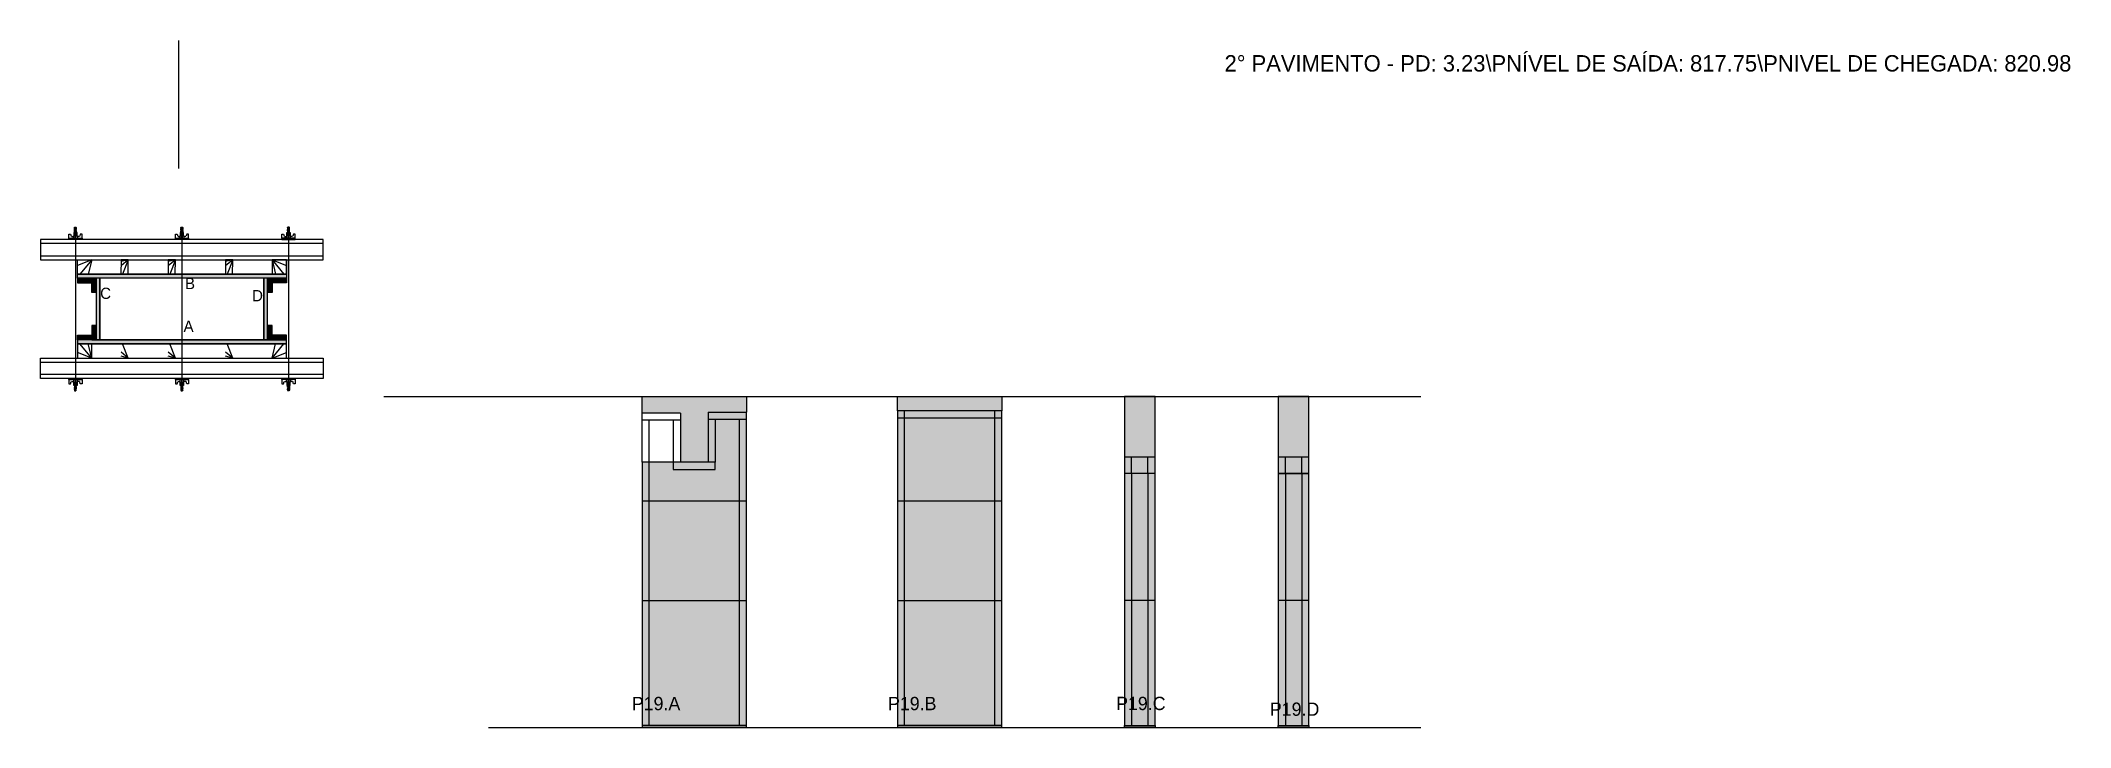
# Model space of a CAD drawing. Header units: metres. Extents: x 6638 to 8619, y 7387 to 8057.
import ezdxf

# ---------------------------------------------------------------- set-up
doc = ezdxf.new("R2010")
doc.units = ezdxf.units.M
for name, color, linetype in [('CHAPA', 7, 'Continuous'), ('COTA', 7, 'Continuous'), ('Hachura', 7, 'Continuous'), ('Madeira', 7, 'Continuous'), ('NIVEL 2° PAV.', 7, 'Continuous'), ('NOMENCLATURA', 7, 'Continuous'), ('Nível', 7, 'Continuous'), ('Painéis', 7, 'Continuous'), ('Perfil Metálico', 7, 'Continuous'), ('SARR_2.2x7', 7, 'Continuous'), ('SARRAFO', 7, 'Continuous'), ('Texto Seção', 7, 'Continuous'), ('TEXTO_GERAL', 7, 'Continuous')]:
    doc.layers.add(name, color=color, linetype=linetype)

msp = doc.modelspace()

# ---------------------------------------------------------------- hatches: boundary and pattern name
at = {"layer": 'COTA'}
h = msp.add_hatch(color=7, dxfattribs=at)
h.dxf.hatch_style = 1
h.paths.add_polyline_path([(7327, 7694.6), (7327, 7709.6), (7327, 7709.6), (7225, 7709.6), (7225, 7709.6), (7225, 7693.6), (7225, 7693.6), (7262.5, 7693.6), (7262.5, 7693.6), (7262.5, 7645.6), (7262.5, 7645.6), (7289.5, 7645.6), (7289.5, 7645.6), (7289.5, 7694.6), (7289.5, 7694.6), (7327, 7694.6)])
h = msp.add_hatch(color=7, dxfattribs=at)
h.dxf.hatch_style = 1
h.paths.add_polyline_path([(7576.3, 7709.6), (7474.3, 7709.6), (7474.3, 7695.6), (7576.3, 7695.6), (7576.3, 7709.6)])
h = msp.add_hatch(color=7, dxfattribs=at)
h.dxf.hatch_style = 1
h.paths.add_polyline_path([(7695.9, 7650.6), (7725.9, 7650.6), (7725.9, 7650.6), (7725.9, 7709.6), (7725.9, 7709.6), (7695.9, 7709.6), (7695.9, 7709.6), (7695.9, 7650.6)])
h = msp.add_hatch(color=7, dxfattribs=at)
h.dxf.hatch_style = 1
h.paths.add_polyline_path([(7846.1, 7650.6), (7876.1, 7650.6), (7876.1, 7650.6), (7876.1, 7709.6), (7876.1, 7709.6), (7846.1, 7709.6), (7846.1, 7709.6), (7846.1, 7650.6)])
at = {"layer": 'Hachura'}
h = msp.add_hatch(color=7, dxfattribs=at)
h.dxf.hatch_style = 1
h.paths.add_polyline_path([(6673.8, 7825.2), (6673.8, 7829.2), (6673.8, 7829.2), (6877.8, 7829.2), (6877.8, 7829.2), (6877.8, 7825.2), (6877.8, 7825.2), (6673.8, 7825.2)])
h = msp.add_hatch(color=7, dxfattribs=at)
h.dxf.hatch_style = 1
h.paths.add_polyline_path([(6673.8, 7825.2), (6673.8, 7829.2), (6673.8, 7829.2), (6877.8, 7829.2), (6877.8, 7829.2), (6877.8, 7825.2), (6877.8, 7825.2), (6673.8, 7825.2)])
h = msp.add_hatch(color=7, dxfattribs=at)
h.dxf.hatch_style = 1
h.paths.add_polyline_path([(6687.8, 7825.2), (6687.8, 7820.8), (6687.8, 7820.8), (6673.8, 7820.8), (6673.8, 7820.8), (6673.8, 7825.2), (6673.8, 7825.2), (6687.8, 7825.2)])
h = msp.add_hatch(color=7, dxfattribs=at)
h.dxf.hatch_style = 1
h.paths.add_polyline_path([(6692.2, 7825.2), (6687.8, 7825.2), (6687.8, 7825.2), (6687.8, 7811.2), (6687.8, 7811.2), (6692.2, 7811.2), (6692.2, 7811.2), (6692.2, 7825.2)])
h = msp.add_hatch(color=7, dxfattribs=at)
h.dxf.hatch_style = 1
h.paths.add_polyline_path([(6695.8, 7825.2), (6692.2, 7825.2), (6692.2, 7825.2), (6692.2, 7765.2), (6692.2, 7765.2), (6695.8, 7765.2), (6695.8, 7765.2), (6695.8, 7825.2)])
h = msp.add_hatch(color=7, dxfattribs=at)
h.dxf.hatch_style = 1
h.paths.add_polyline_path([(6695.8, 7825.2), (6692.2, 7825.2), (6692.2, 7825.2), (6692.2, 7765.2), (6692.2, 7765.2), (6695.8, 7765.2), (6695.8, 7765.2), (6695.8, 7825.2)])
h = msp.add_hatch(color=7, dxfattribs=at)
h.dxf.hatch_style = 1
h.paths.add_polyline_path([(6859.4, 7825.2), (6855.8, 7825.2), (6855.8, 7825.2), (6855.8, 7765.2), (6855.8, 7765.2), (6859.4, 7765.2), (6859.4, 7765.2), (6859.4, 7825.2)])
h = msp.add_hatch(color=7, dxfattribs=at)
h.dxf.hatch_style = 1
h.paths.add_polyline_path([(6859.4, 7825.2), (6855.8, 7825.2), (6855.8, 7825.2), (6855.8, 7765.2), (6855.8, 7765.2), (6859.4, 7765.2), (6859.4, 7765.2), (6859.4, 7825.2)])
h = msp.add_hatch(color=7, dxfattribs=at)
h.dxf.hatch_style = 1
h.paths.add_polyline_path([(6863.8, 7825.2), (6859.4, 7825.2), (6859.4, 7825.2), (6859.4, 7811.2), (6859.4, 7811.2), (6863.8, 7811.2), (6863.8, 7811.2), (6863.8, 7825.2)])
h = msp.add_hatch(color=7, dxfattribs=at)
h.dxf.hatch_style = 1
h.paths.add_polyline_path([(6863.8, 7825.2), (6863.8, 7820.8), (6863.8, 7820.8), (6877.8, 7820.8), (6877.8, 7820.8), (6877.8, 7825.2), (6877.8, 7825.2), (6863.8, 7825.2)])
h = msp.add_hatch(color=7, dxfattribs=at)
h.dxf.hatch_style = 1
h.paths.add_polyline_path([(6687.8, 7765.2), (6687.8, 7769.6), (6687.8, 7769.6), (6673.8, 7769.6), (6673.8, 7769.6), (6673.8, 7765.2), (6673.8, 7765.2), (6687.8, 7765.2)])
h = msp.add_hatch(color=7, dxfattribs=at)
h.dxf.hatch_style = 1
h.paths.add_polyline_path([(6692.2, 7765.2), (6687.8, 7765.2), (6687.8, 7765.2), (6687.8, 7779.2), (6687.8, 7779.2), (6692.2, 7779.2), (6692.2, 7779.2), (6692.2, 7765.2)])
h = msp.add_hatch(color=7, dxfattribs=at)
h.dxf.hatch_style = 1
h.paths.add_polyline_path([(6863.8, 7765.2), (6859.4, 7765.2), (6859.4, 7765.2), (6859.4, 7779.2), (6859.4, 7779.2), (6863.8, 7779.2), (6863.8, 7779.2), (6863.8, 7765.2)])
h = msp.add_hatch(color=7, dxfattribs=at)
h.dxf.hatch_style = 1
h.paths.add_polyline_path([(6863.8, 7765.2), (6863.8, 7769.6), (6863.8, 7769.6), (6877.8, 7769.6), (6877.8, 7769.6), (6877.8, 7765.2), (6877.8, 7765.2), (6863.8, 7765.2)])
h = msp.add_hatch(color=7, dxfattribs=at)
h.dxf.hatch_style = 1
h.paths.add_polyline_path([(6673.8, 7765.2), (6673.8, 7761.2), (6673.8, 7761.2), (6877.8, 7761.2), (6877.8, 7761.2), (6877.8, 7765.2), (6877.8, 7765.2), (6673.8, 7765.2)])
h = msp.add_hatch(color=7, dxfattribs=at)
h.dxf.hatch_style = 1
h.paths.add_polyline_path([(6673.8, 7765.2), (6673.8, 7761.2), (6673.8, 7761.2), (6877.8, 7761.2), (6877.8, 7761.2), (6877.8, 7765.2), (6877.8, 7765.2), (6673.8, 7765.2)])
h = msp.add_hatch(color=7, dxfattribs=at)
h.dxf.hatch_style = 1
h.paths.add_polyline_path([(7289.5, 7645.6), (7225, 7645.6), (7225, 7645.6), (7225, 7607.6), (7225, 7607.6), (7327, 7607.6), (7327, 7607.6), (7327, 7694.6), (7327, 7694.6), (7289.5, 7694.6), (7289.5, 7694.6), (7289.5, 7645.6)])
h = msp.add_hatch(color=7, dxfattribs=at)
h.dxf.hatch_style = 1
h.paths.add_polyline_path([(7576.3, 7695.6), (7474.3, 7695.6), (7474.3, 7695.6), (7474.3, 7607.6), (7474.3, 7607.6), (7576.3, 7607.6), (7576.3, 7607.6), (7576.3, 7695.6)])
h = msp.add_hatch(color=7, dxfattribs=at)
h.dxf.hatch_style = 1
h.paths.add_polyline_path([(7725.9, 7386.6), (7725.9, 7650.6), (7725.9, 7650.6), (7695.9, 7650.6), (7695.9, 7650.6), (7695.9, 7386.6), (7695.9, 7386.6), (7725.9, 7386.6)])
h = msp.add_hatch(color=7, dxfattribs=at)
h.dxf.hatch_style = 1
h.paths.add_polyline_path([(7876.1, 7386.6), (7876.1, 7650.6), (7876.1, 7650.6), (7846.1, 7650.6), (7846.1, 7650.6), (7846.1, 7386.6), (7846.1, 7386.6), (7876.1, 7386.6)])
h = msp.add_hatch(color=7, dxfattribs=at)
h.dxf.hatch_style = 1
h.paths.add_polyline_path([(7327, 7386.6), (7327, 7607.6), (7327, 7607.6), (7225, 7607.6), (7225, 7607.6), (7225, 7386.6), (7225, 7386.6), (7327, 7386.6)])
h = msp.add_hatch(color=7, dxfattribs=at)
h.dxf.hatch_style = 1
h.paths.add_polyline_path([(7576.3, 7386.6), (7576.3, 7607.6), (7576.3, 7607.6), (7474.3, 7607.6), (7474.3, 7607.6), (7474.3, 7386.6), (7474.3, 7386.6), (7576.3, 7386.6)])

# ---------------------------------------------------------------- linework, layer by layer
at = {"layer": 'CHAPA', "color": 7, "lineweight": 25}
for points in [[(6673.8, 7825.2), (6673.8, 7829.2), (6877.8, 7829.2), (6877.8, 7825.2)], [(6673.8, 7825.2), (6673.8, 7829.2), (6877.8, 7829.2), (6877.8, 7825.2)], [(6695.8, 7825.2), (6692.2, 7825.2), (6692.2, 7765.2), (6695.8, 7765.2)], [(6695.8, 7825.2), (6692.2, 7825.2), (6692.2, 7765.2), (6695.8, 7765.2)], [(6859.4, 7825.2), (6855.8, 7825.2), (6855.8, 7765.2), (6859.4, 7765.2)], [(6859.4, 7825.2), (6855.8, 7825.2), (6855.8, 7765.2), (6859.4, 7765.2)], [(6673.8, 7765.2), (6673.8, 7761.2), (6877.8, 7761.2), (6877.8, 7765.2)], [(6673.8, 7765.2), (6673.8, 7761.2), (6877.8, 7761.2), (6877.8, 7765.2)]]:
    msp.add_lwpolyline(points, close=True, dxfattribs=at)
at = {"layer": 'COTA', "color": 7, "lineweight": 25}
for p, q in [((7225, 7693.6), (7225, 7709.6)), ((7225, 7709.6), (7327, 7709.6)), ((7327, 7709.6), (7327, 7694.6)), ((7474.3, 7695.6), (7474.3, 7709.6)), ((7474.3, 7709.6), (7576.3, 7709.6)), ((7576.3, 7709.6), (7576.3, 7695.6))]:
    msp.add_line(p, q, dxfattribs=at)
for points in [[(7725.9, 7650.6), (7725.9, 7709.6), (7695.9, 7709.6), (7695.9, 7650.6)], [(7876.1, 7650.6), (7876.1, 7709.6), (7846.1, 7709.6), (7846.1, 7650.6)]]:
    msp.add_lwpolyline(points, dxfattribs=at)
at = {"layer": 'Defpoints', "color": 7, "lineweight": 25}
msp.add_line((6772.8, 7932.3), (6772.8, 8057.3), dxfattribs=at)
at = {"layer": 'Hachura', "color": 7, "lineweight": 25}
for p, q in [((6665.4, 7863.2), (6665.4, 7868.4)), ((6665.4, 7868.4), (6667.1, 7868.4)), ((6667.1, 7868.4), (6667.7, 7866.2)), ((6673.5, 7870), (6670.2, 7870)), ((6670.2, 7870), (6670.2, 7866.7)), ((6673.5, 7869.9), (6670.2, 7869.9)), ((6670.7, 7874.3), (6672.9, 7873.2)), ((6672.8, 7873), (6670.7, 7874.1)), ((6670.7, 7873.2), (6672.9, 7872.1)), ((6672.8, 7871.8), (6670.7, 7872.9)), ((6670.7, 7872), (6672.9, 7870.9)), ((6672.8, 7870.7), (6670.7, 7871.8)), ((6672, 7870), (6670.7, 7870.6)), ((6670.8, 7874.7), (6671.1, 7875)), ((6670.8, 7874.4), (6670.8, 7874.7)), ((6670.8, 7874.7), (6670.8, 7874.7)), ((6672.7, 7874.7), (6670.8, 7874.7)), ((6670.8, 7874.4), (6672.7, 7873.4)), ((6670.8, 7874.4), (6672.7, 7873.4)), ((6670.8, 7873.2), (6670.8, 7873.9)), ((6672.7, 7872.9), (6670.8, 7873.9)), ((6670.8, 7873.2), (6672.7, 7872.3)), ((6670.8, 7872.1), (6670.8, 7872.7)), ((6672.7, 7871.8), (6670.8, 7872.7)), ((6670.8, 7872.5), (6670.8, 7872.7)), ((6670.8, 7872.1), (6672.7, 7871.1)), ((6670.8, 7870.9), (6670.8, 7871.6)), ((6672.7, 7870.6), (6670.8, 7871.6)), ((6670.8, 7870.9), (6672.7, 7870)), ((6671.7, 7870), (6670.8, 7870.4)), ((6670.8, 7870), (6670.8, 7870.4)), ((6671.1, 7875), (6672.4, 7875)), ((6671.2, 7870), (6671.2, 7866.7)), ((6672.7, 7874.1), (6671.5, 7874.7)), ((6672.8, 7874.2), (6671.7, 7874.7)), ((6671.8, 7874), (6671.8, 7720.2)), ((6672.2, 7874.7), (6672.9, 7874.4)), ((6672.7, 7874.7), (6672.4, 7875)), ((6672.5, 7874.7), (6672.7, 7874.6)), ((6672.7, 7874.6), (6672.7, 7874.7)), ((6672.7, 7874.1), (6672.7, 7873.4)), ((6672.7, 7872.3), (6672.7, 7872.9)), ((6672.7, 7871.6), (6672.7, 7871.8)), ((6672.7, 7871.6), (6672.7, 7871.1)), ((6672.7, 7870.6), (6672.7, 7870)), ((6672.7, 7870), (6672.7, 7866.7)), ((6673.5, 7866.7), (6673.5, 7870)), ((6676.6, 7868.4), (6676, 7866.2)), ((6678.3, 7868.4), (6676.6, 7868.4)), ((6678.3, 7864.2), (6678.3, 7868.4)), ((6769.4, 7863.2), (6769.4, 7868.4)), ((6769.4, 7868.4), (6771.1, 7868.4)), ((6771.1, 7868.4), (6771.7, 7866.2)), ((6777.5, 7870), (6774.2, 7870)), ((6774.2, 7870), (6774.2, 7866.7)), ((6777.5, 7869.9), (6774.2, 7869.9)), ((6774.7, 7874.3), (6776.9, 7873.2)), ((6776.8, 7873), (6774.7, 7874.1)), ((6774.7, 7873.2), (6776.9, 7872.1)), ((6776.8, 7871.8), (6774.7, 7872.9)), ((6774.7, 7872), (6776.9, 7870.9)), ((6776.8, 7870.7), (6774.7, 7871.8)), ((6776, 7870), (6774.7, 7870.6)), ((6774.8, 7874.7), (6775.1, 7875)), ((6774.8, 7874.4), (6774.8, 7874.7)), ((6774.8, 7874.7), (6774.8, 7874.7)), ((6776.7, 7874.7), (6774.8, 7874.7)), ((6774.8, 7874.4), (6776.7, 7873.4)), ((6774.8, 7874.4), (6776.7, 7873.4)), ((6774.8, 7873.2), (6774.8, 7873.9)), ((6776.7, 7872.9), (6774.8, 7873.9)), ((6774.8, 7873.2), (6776.7, 7872.3)), ((6774.8, 7872.1), (6774.8, 7872.7)), ((6776.7, 7871.8), (6774.8, 7872.7)), ((6774.8, 7872.5), (6774.8, 7872.7)), ((6774.8, 7872.1), (6776.7, 7871.1)), ((6774.8, 7870.9), (6774.8, 7871.6)), ((6776.7, 7870.6), (6774.8, 7871.6)), ((6774.8, 7870.9), (6776.7, 7870)), ((6775.7, 7870), (6774.8, 7870.4)), ((6774.8, 7870), (6774.8, 7870.4)), ((6775.1, 7875), (6776.4, 7875)), ((6775.2, 7870), (6775.2, 7866.7)), ((6776.7, 7874.1), (6775.5, 7874.7)), ((6776.8, 7874.2), (6775.7, 7874.7)), ((6775.8, 7874), (6775.8, 7720.2)), ((6776.2, 7874.7), (6776.9, 7874.4)), ((6776.7, 7874.7), (6776.4, 7875)), ((6776.5, 7874.7), (6776.7, 7874.6)), ((6776.7, 7874.6), (6776.7, 7874.7)), ((6776.7, 7874.1), (6776.7, 7873.4)), ((6776.7, 7872.3), (6776.7, 7872.9)), ((6776.7, 7871.6), (6776.7, 7871.8)), ((6776.7, 7871.6), (6776.7, 7871.1)), ((6776.7, 7870.6), (6776.7, 7870)), ((6776.7, 7870), (6776.7, 7866.7)), ((6777.5, 7866.7), (6777.5, 7870)), ((6780.6, 7868.4), (6780, 7866.2)), ((6782.3, 7868.4), (6780.6, 7868.4)), ((6782.3, 7864.2), (6782.3, 7868.4)), ((6873.4, 7864.2), (6873.4, 7868.4)), ((6873.4, 7868.4), (6875.1, 7868.4)), ((6875.1, 7868.4), (6875.7, 7866.2)), ((6878.2, 7870), (6881.5, 7870)), ((6878.2, 7866.7), (6878.2, 7870)), ((6878.2, 7869.9), (6881.5, 7869.9)), ((6879.5, 7874.7), (6878.8, 7874.4)), ((6878.8, 7874.2), (6880, 7874.7)), ((6880.9, 7874.3), (6878.8, 7873.2)), ((6878.8, 7873), (6881, 7874.1)), ((6880.9, 7873.2), (6878.8, 7872.1)), ((6878.8, 7871.8), (6881, 7872.9)), ((6880.9, 7872), (6878.8, 7870.9)), ((6878.8, 7870.7), (6881, 7871.8)), ((6878.9, 7874.7), (6879.3, 7875)), ((6879.2, 7874.7), (6878.9, 7874.6)), ((6878.9, 7874.6), (6878.9, 7874.7)), ((6878.9, 7874.1), (6880.2, 7874.7)), ((6878.9, 7874.7), (6880.9, 7874.7)), ((6880.9, 7874.4), (6878.9, 7873.4)), ((6880.9, 7874.4), (6878.9, 7873.4)), ((6878.9, 7874.1), (6878.9, 7873.4)), ((6878.9, 7872.9), (6880.9, 7873.9)), ((6880.9, 7873.2), (6878.9, 7872.3)), ((6878.9, 7872.3), (6878.9, 7872.9)), ((6878.9, 7871.8), (6880.9, 7872.7)), ((6880.9, 7872.1), (6878.9, 7871.1)), ((6878.9, 7871.6), (6878.9, 7871.8)), ((6878.9, 7871.6), (6878.9, 7871.1)), ((6878.9, 7870.6), (6880.9, 7871.6)), ((6880.9, 7870.9), (6878.9, 7870)), ((6878.9, 7870.6), (6878.9, 7870)), ((6878.9, 7870), (6878.9, 7866.7)), ((6880.6, 7875), (6879.3, 7875)), ((6879.7, 7870), (6881, 7870.6)), ((6879.8, 7874), (6879.9, 7720.2)), ((6880, 7870), (6880.9, 7870.4)), ((6880.5, 7870), (6880.5, 7866.7)), ((6880.9, 7874.7), (6880.6, 7875)), ((6880.9, 7874.4), (6880.9, 7874.7)), ((6880.9, 7874.7), (6880.9, 7874.7)), ((6880.9, 7873.2), (6880.9, 7873.9)), ((6880.9, 7872.1), (6880.9, 7872.7)), ((6880.9, 7872.5), (6880.9, 7872.7)), ((6880.9, 7870.9), (6880.9, 7871.6)), ((6880.9, 7870), (6880.9, 7870.4)), ((6881.5, 7870), (6881.5, 7866.7)), ((6884.6, 7868.4), (6884, 7866.2)), ((6886.3, 7868.4), (6884.6, 7868.4)), ((6886.3, 7863.2), (6886.3, 7868.4)), ((6665.4, 7864.2), (6678.3, 7864.2)), ((6665.4, 7864.2), (6670.6, 7864.2)), ((6678.3, 7863.2), (6665.4, 7863.2)), ((6665.5, 7864.2), (6665.5, 7863.2)), ((6665.7, 7864.2), (6665.7, 7863.2)), ((6666.1, 7864.2), (6666.1, 7863.2)), ((6666.5, 7864.2), (6666.5, 7863.2)), ((6667.4, 7864.2), (6667.4, 7863.2)), ((6668, 7866), (6669.9, 7866)), ((6668.8, 7864.2), (6668.8, 7863.2)), ((6677.3, 7863.2), (6669.5, 7863.2)), ((6669.9, 7866.7), (6673.8, 7866.7)), ((6669.9, 7864.2), (6669.9, 7866.7)), ((6671.8, 7864.2), (6669.9, 7864.2)), ((6670.6, 7864.2), (6671.2, 7864.2)), ((6670.9, 7863.8), (6670.9, 7864)), ((6670.9, 7863.4), (6670.9, 7863.8)), ((6671.5, 7864.2), (6671.5, 7866.2)), ((6671.8, 7864.2), (6671.8, 7863.2)), ((6672, 7866.2), (6672, 7864.2)), ((6672.8, 7864), (6672.8, 7863.6)), ((6673.8, 7866.7), (6673.5, 7866.7)), ((6673.8, 7866.7), (6673.5, 7866.7)), ((6673.8, 7866.7), (6673.8, 7864.2)), ((6675.7, 7866), (6673.8, 7866)), ((6674.9, 7864.2), (6674.9, 7863.2)), ((6676.3, 7864.2), (6676.3, 7863.2)), ((6677.1, 7864.2), (6677.1, 7863.2)), ((6677.6, 7864.2), (6677.6, 7863.2)), ((6677.9, 7864.2), (6677.9, 7863.2)), ((6678.2, 7864.2), (6678.2, 7863.2)), ((6678.3, 7864.2), (6678.3, 7863.2)), ((6769.4, 7864.2), (6782.3, 7864.2)), ((6769.4, 7864.2), (6774.6, 7864.2)), ((6782.3, 7863.2), (6769.4, 7863.2)), ((6769.5, 7864.2), (6769.5, 7863.2)), ((6769.7, 7864.2), (6769.7, 7863.2)), ((6770.1, 7864.2), (6770.1, 7863.2)), ((6770.5, 7864.2), (6770.5, 7863.2)), ((6771.4, 7864.2), (6771.4, 7863.2)), ((6772, 7866), (6773.9, 7866)), ((6772.8, 7864.2), (6772.8, 7863.2)), ((6781.3, 7863.2), (6773.5, 7863.2)), ((6773.9, 7866.7), (6777.8, 7866.7)), ((6773.9, 7864.2), (6773.9, 7866.7)), ((6775.8, 7864.2), (6773.9, 7864.2)), ((6774.6, 7864.2), (6775.2, 7864.2)), ((6774.9, 7863.8), (6774.9, 7864)), ((6774.9, 7863.4), (6774.9, 7863.8)), ((6775.5, 7864.2), (6775.5, 7866.2)), ((6775.8, 7864.2), (6775.8, 7863.2)), ((6776, 7866.2), (6776, 7864.2)), ((6776.8, 7864), (6776.8, 7863.6)), ((6777.8, 7866.7), (6777.5, 7866.7)), ((6777.8, 7866.7), (6777.5, 7866.7)), ((6777.8, 7866.7), (6777.8, 7864.2)), ((6779.7, 7866), (6777.8, 7866)), ((6778.9, 7864.2), (6778.9, 7863.2)), ((6780.3, 7864.2), (6780.3, 7863.2)), ((6781.1, 7864.2), (6781.1, 7863.2)), ((6781.6, 7864.2), (6781.6, 7863.2)), ((6781.9, 7864.2), (6781.9, 7863.2)), ((6782.2, 7864.2), (6782.2, 7863.2)), ((6782.3, 7864.2), (6782.3, 7863.2)), ((6886.3, 7864.2), (6873.4, 7864.2)), ((6873.4, 7864.2), (6873.4, 7863.2)), ((6873.4, 7863.2), (6886.3, 7863.2)), ((6873.5, 7864.2), (6873.5, 7863.2)), ((6873.7, 7864.2), (6873.7, 7863.2)), ((6874.1, 7864.2), (6874.1, 7863.2)), ((6874.3, 7863.2), (6882.2, 7863.2)), ((6874.5, 7864.2), (6874.5, 7863.2)), ((6875.4, 7864.2), (6875.4, 7863.2)), ((6876, 7866), (6877.9, 7866)), ((6876.8, 7864.2), (6876.8, 7863.2)), ((6881.8, 7866.7), (6877.9, 7866.7)), ((6877.9, 7866.7), (6877.9, 7864.2)), ((6877.9, 7866.7), (6878.2, 7866.7)), ((6877.9, 7866.7), (6878.2, 7866.7)), ((6878.9, 7864), (6878.9, 7863.6)), ((6879.6, 7866.2), (6879.6, 7864.2)), ((6879.8, 7864.2), (6881.8, 7864.2)), ((6879.9, 7864.2), (6879.9, 7863.2)), ((6880.2, 7864.2), (6880.2, 7866.2)), ((6881.1, 7864.2), (6880.5, 7864.2)), ((6880.8, 7863.8), (6880.8, 7864)), ((6880.8, 7863.4), (6880.8, 7863.8)), ((6886.3, 7864.2), (6881.1, 7864.2)), ((6881.8, 7864.2), (6881.8, 7866.7)), ((6883.7, 7866), (6881.8, 7866)), ((6882.9, 7864.2), (6882.9, 7863.2)), ((6884.3, 7864.2), (6884.3, 7863.2)), ((6885.1, 7864.2), (6885.1, 7863.2)), ((6885.6, 7864.2), (6885.6, 7863.2)), ((6885.9, 7864.2), (6885.9, 7863.2)), ((6886.2, 7864.2), (6886.2, 7863.2)), ((6678.3, 7727.2), (6665.4, 7727.2)), ((6665.4, 7727.2), (6665.4, 7722.1)), ((6665.4, 7726.3), (6678.3, 7726.3)), ((6665.4, 7726.3), (6670.6, 7726.3)), ((6665.4, 7722.1), (6667.1, 7722.1)), ((6665.5, 7726.3), (6665.5, 7727.3)), ((6665.7, 7726.3), (6665.7, 7727.3)), ((6666.1, 7726.3), (6666.1, 7727.3)), ((6666.5, 7726.3), (6666.5, 7727.3)), ((6667.1, 7722.1), (6667.7, 7724.3)), ((6667.4, 7726.3), (6667.4, 7727.3)), ((6668, 7724.5), (6669.9, 7724.5)), ((6668.8, 7726.3), (6668.8, 7727.3)), ((6677.3, 7727.2), (6669.5, 7727.2)), ((6671.8, 7726.3), (6669.9, 7726.3)), ((6669.9, 7726.3), (6669.9, 7723.8)), ((6669.9, 7723.8), (6673.8, 7723.8)), ((6670.2, 7720.5), (6670.2, 7723.8)), ((6673.5, 7720.6), (6670.2, 7720.6)), ((6673.5, 7720.5), (6670.2, 7720.5)), ((6670.6, 7726.3), (6671.2, 7726.3)), ((6672, 7720.5), (6670.7, 7719.9)), ((6672.8, 7719.8), (6670.7, 7718.7)), ((6670.7, 7718.5), (6672.9, 7719.6)), ((6672.8, 7718.7), (6670.7, 7717.6)), ((6670.7, 7717.3), (6672.9, 7718.4)), ((6672.8, 7717.5), (6670.7, 7716.4)), ((6670.7, 7716.2), (6672.9, 7717.3)), ((6670.8, 7719.6), (6672.7, 7720.5)), ((6671.7, 7720.5), (6670.8, 7720.1)), ((6670.8, 7720.5), (6670.8, 7720.1)), ((6672.7, 7719.9), (6670.8, 7718.9)), ((6670.8, 7719.6), (6670.8, 7718.9)), ((6670.8, 7718.4), (6672.7, 7719.4)), ((6672.7, 7718.7), (6670.8, 7717.8)), ((6670.8, 7718.4), (6670.8, 7717.8)), ((6670.8, 7717.3), (6672.7, 7718.2)), ((6670.8, 7718), (6670.8, 7717.8)), ((6672.7, 7717.6), (6670.8, 7716.6)), ((6670.8, 7717.3), (6670.8, 7716.6)), ((6670.8, 7716.1), (6672.7, 7717.1)), ((6670.8, 7716.1), (6672.7, 7717.1)), ((6670.8, 7716.1), (6670.8, 7715.8)), ((6670.8, 7715.8), (6670.8, 7715.8)), ((6670.8, 7715.8), (6671.1, 7715.4)), ((6672.7, 7715.8), (6670.8, 7715.8)), ((6670.9, 7727.1), (6670.9, 7726.7)), ((6670.9, 7726.7), (6670.9, 7726.5)), ((6671.1, 7715.4), (6672.4, 7715.4)), ((6671.2, 7720.5), (6671.2, 7723.8)), ((6671.5, 7726.3), (6671.5, 7724.3)), ((6672.7, 7716.4), (6671.5, 7715.8)), ((6672.8, 7716.3), (6671.7, 7715.8)), ((6671.8, 7726.3), (6671.8, 7727.2)), ((6672, 7724.3), (6672, 7726.3)), ((6672.2, 7715.8), (6672.9, 7716.1)), ((6672.7, 7715.8), (6672.4, 7715.4)), ((6672.5, 7715.8), (6672.7, 7715.9)), ((6672.7, 7720.5), (6672.7, 7723.8)), ((6672.7, 7719.9), (6672.7, 7720.5)), ((6672.7, 7718.9), (6672.7, 7719.4)), ((6672.7, 7718.9), (6672.7, 7718.7)), ((6672.7, 7718.2), (6672.7, 7717.6)), ((6672.7, 7716.4), (6672.7, 7717.1)), ((6672.7, 7715.9), (6672.7, 7715.8)), ((6672.8, 7726.5), (6672.8, 7726.9)), ((6673.5, 7723.8), (6673.5, 7720.5)), ((6673.8, 7723.8), (6673.5, 7723.8)), ((6673.8, 7723.8), (6673.5, 7723.8)), ((6673.8, 7723.8), (6673.8, 7726.3)), ((6675.7, 7724.5), (6673.8, 7724.5)), ((6674.9, 7726.3), (6674.9, 7727.2)), ((6676.6, 7722.1), (6676, 7724.3)), ((6676.3, 7726.3), (6676.3, 7727.3)), ((6678.3, 7722.1), (6676.6, 7722.1)), ((6677.1, 7726.3), (6677.1, 7727.3)), ((6677.6, 7726.3), (6677.6, 7727.3)), ((6677.9, 7726.3), (6677.9, 7727.3)), ((6678.2, 7726.3), (6678.2, 7727.3)), ((6678.3, 7726.3), (6678.3, 7727.2)), ((6678.3, 7726.3), (6678.3, 7722.1)), ((6782.3, 7727.2), (6769.4, 7727.2)), ((6769.4, 7727.2), (6769.4, 7722.1)), ((6769.4, 7726.3), (6782.3, 7726.3)), ((6769.4, 7726.3), (6774.6, 7726.3)), ((6769.4, 7722.1), (6771.1, 7722.1)), ((6769.5, 7726.3), (6769.5, 7727.3)), ((6769.7, 7726.3), (6769.7, 7727.3)), ((6770.1, 7726.3), (6770.1, 7727.3)), ((6770.5, 7726.3), (6770.5, 7727.3)), ((6771.1, 7722.1), (6771.7, 7724.3)), ((6771.4, 7726.3), (6771.4, 7727.3)), ((6772, 7724.5), (6773.9, 7724.5)), ((6772.8, 7726.3), (6772.8, 7727.3)), ((6781.3, 7727.2), (6773.5, 7727.2)), ((6775.8, 7726.3), (6773.9, 7726.3)), ((6773.9, 7726.3), (6773.9, 7723.8)), ((6773.9, 7723.8), (6777.8, 7723.8)), ((6774.2, 7720.5), (6774.2, 7723.8)), ((6777.5, 7720.6), (6774.2, 7720.6)), ((6777.5, 7720.5), (6774.2, 7720.5)), ((6774.6, 7726.3), (6775.2, 7726.3)), ((6776, 7720.5), (6774.7, 7719.9)), ((6776.8, 7719.8), (6774.7, 7718.7)), ((6774.7, 7718.5), (6776.9, 7719.6)), ((6776.8, 7718.7), (6774.7, 7717.6)), ((6774.7, 7717.3), (6776.9, 7718.4)), ((6776.8, 7717.5), (6774.7, 7716.4)), ((6774.7, 7716.2), (6776.9, 7717.3)), ((6774.8, 7719.6), (6776.7, 7720.5)), ((6775.7, 7720.5), (6774.8, 7720.1)), ((6774.8, 7720.5), (6774.8, 7720.1)), ((6776.7, 7719.9), (6774.8, 7718.9)), ((6774.8, 7719.6), (6774.8, 7718.9)), ((6774.8, 7718.4), (6776.7, 7719.4)), ((6776.7, 7718.7), (6774.8, 7717.8)), ((6774.8, 7718.4), (6774.8, 7717.8)), ((6774.8, 7717.3), (6776.7, 7718.2)), ((6774.8, 7718), (6774.8, 7717.8)), ((6776.7, 7717.6), (6774.8, 7716.6)), ((6774.8, 7717.3), (6774.8, 7716.6)), ((6774.8, 7716.1), (6776.7, 7717.1)), ((6774.8, 7716.1), (6776.7, 7717.1)), ((6774.8, 7716.1), (6774.8, 7715.8)), ((6774.8, 7715.8), (6774.8, 7715.8)), ((6774.8, 7715.8), (6775.1, 7715.4)), ((6776.7, 7715.8), (6774.8, 7715.8)), ((6774.9, 7727.1), (6774.9, 7726.7)), ((6774.9, 7726.7), (6774.9, 7726.5)), ((6775.1, 7715.4), (6776.4, 7715.4)), ((6775.2, 7720.5), (6775.2, 7723.8)), ((6775.5, 7726.3), (6775.5, 7724.3)), ((6776.7, 7716.4), (6775.5, 7715.8)), ((6776.8, 7716.3), (6775.7, 7715.8)), ((6775.8, 7726.3), (6775.8, 7727.2)), ((6776, 7724.3), (6776, 7726.3)), ((6776.2, 7715.8), (6776.9, 7716.1)), ((6776.7, 7715.8), (6776.4, 7715.4)), ((6776.5, 7715.8), (6776.7, 7715.9)), ((6776.7, 7720.5), (6776.7, 7723.8)), ((6776.7, 7719.9), (6776.7, 7720.5)), ((6776.7, 7718.9), (6776.7, 7719.4)), ((6776.7, 7718.9), (6776.7, 7718.7)), ((6776.7, 7718.2), (6776.7, 7717.6)), ((6776.7, 7716.4), (6776.7, 7717.1)), ((6776.7, 7715.9), (6776.7, 7715.8)), ((6776.8, 7726.5), (6776.8, 7726.9)), ((6777.5, 7723.8), (6777.5, 7720.5)), ((6777.8, 7723.8), (6777.5, 7723.8)), ((6777.8, 7723.8), (6777.5, 7723.8)), ((6777.8, 7723.8), (6777.8, 7726.3)), ((6779.7, 7724.5), (6777.8, 7724.5)), ((6778.9, 7726.3), (6778.9, 7727.2)), ((6780.6, 7722.1), (6780, 7724.3)), ((6780.3, 7726.3), (6780.3, 7727.3)), ((6782.3, 7722.1), (6780.6, 7722.1)), ((6781.1, 7726.3), (6781.1, 7727.3)), ((6781.6, 7726.3), (6781.6, 7727.3)), ((6781.9, 7726.3), (6781.9, 7727.3)), ((6782.2, 7726.3), (6782.2, 7727.3)), ((6782.3, 7726.3), (6782.3, 7727.2)), ((6782.3, 7726.3), (6782.3, 7722.1)), ((6873.4, 7727.2), (6886.3, 7727.2)), ((6873.4, 7726.3), (6873.4, 7727.2)), ((6886.3, 7726.3), (6873.4, 7726.3)), ((6873.4, 7726.3), (6873.4, 7722.1)), ((6873.4, 7722.1), (6875.1, 7722.1)), ((6873.5, 7726.3), (6873.5, 7727.3)), ((6873.7, 7726.3), (6873.7, 7727.3)), ((6874.1, 7726.3), (6874.1, 7727.3)), ((6874.3, 7727.2), (6882.2, 7727.2)), ((6874.5, 7726.3), (6874.5, 7727.3)), ((6875.1, 7722.1), (6875.7, 7724.3)), ((6875.4, 7726.3), (6875.4, 7727.3)), ((6876, 7724.5), (6877.9, 7724.5)), ((6876.8, 7726.3), (6876.8, 7727.2)), ((6877.9, 7723.8), (6877.9, 7726.3)), ((6881.8, 7723.8), (6877.9, 7723.8)), ((6877.9, 7723.8), (6878.2, 7723.8)), ((6877.9, 7723.8), (6878.2, 7723.8)), ((6878.2, 7723.8), (6878.2, 7720.5)), ((6878.2, 7720.6), (6881.5, 7720.6)), ((6878.2, 7720.5), (6881.5, 7720.5)), ((6878.8, 7719.8), (6881, 7718.7)), ((6880.9, 7718.5), (6878.8, 7719.6)), ((6878.8, 7718.7), (6881, 7717.6)), ((6880.9, 7717.3), (6878.8, 7718.4)), ((6878.8, 7717.5), (6881, 7716.4)), ((6880.9, 7716.2), (6878.8, 7717.3)), ((6878.8, 7716.3), (6880, 7715.8)), ((6879.5, 7715.8), (6878.8, 7716.1)), ((6878.9, 7726.5), (6878.9, 7726.9)), ((6878.9, 7720.5), (6878.9, 7723.8)), ((6878.9, 7719.9), (6878.9, 7720.5)), ((6880.9, 7719.6), (6878.9, 7720.5)), ((6878.9, 7719.9), (6880.9, 7718.9)), ((6878.9, 7718.9), (6878.9, 7719.4)), ((6880.9, 7718.4), (6878.9, 7719.4)), ((6878.9, 7718.9), (6878.9, 7718.7)), ((6878.9, 7718.7), (6880.9, 7717.8)), ((6878.9, 7718.2), (6878.9, 7717.6)), ((6880.9, 7717.3), (6878.9, 7718.2)), ((6878.9, 7717.6), (6880.9, 7716.6)), ((6880.9, 7716.1), (6878.9, 7717.1)), ((6878.9, 7716.4), (6878.9, 7717.1)), ((6880.9, 7716.1), (6878.9, 7717.1)), ((6878.9, 7716.4), (6880.2, 7715.8)), ((6879.2, 7715.8), (6878.9, 7715.9)), ((6878.9, 7715.9), (6878.9, 7715.8)), ((6878.9, 7715.8), (6879.3, 7715.4)), ((6878.9, 7715.8), (6880.9, 7715.8)), ((6880.6, 7715.4), (6879.3, 7715.4)), ((6879.6, 7724.3), (6879.6, 7726.3)), ((6879.7, 7720.5), (6881, 7719.9)), ((6879.8, 7726.3), (6881.8, 7726.3)), ((6879.9, 7726.3), (6879.9, 7727.2)), ((6880, 7720.5), (6880.9, 7720.1)), ((6880.2, 7726.3), (6880.2, 7724.3)), ((6881.1, 7726.3), (6880.5, 7726.3)), ((6880.5, 7720.5), (6880.5, 7723.8)), ((6880.9, 7715.8), (6880.6, 7715.4)), ((6880.8, 7727.1), (6880.8, 7726.7)), ((6880.8, 7726.7), (6880.8, 7726.5)), ((6880.9, 7720.5), (6880.9, 7720.1)), ((6880.9, 7719.6), (6880.9, 7718.9)), ((6880.9, 7718.4), (6880.9, 7717.8)), ((6880.9, 7718), (6880.9, 7717.8)), ((6880.9, 7717.3), (6880.9, 7716.6)), ((6880.9, 7716.1), (6880.9, 7715.8)), ((6880.9, 7715.8), (6880.9, 7715.8)), ((6886.3, 7726.3), (6881.1, 7726.3)), ((6881.5, 7720.5), (6881.5, 7723.8)), ((6881.8, 7726.3), (6881.8, 7723.8)), ((6883.7, 7724.5), (6881.8, 7724.5)), ((6882.9, 7726.3), (6882.9, 7727.3)), ((6884.6, 7722.1), (6884, 7724.3)), ((6884.3, 7726.3), (6884.3, 7727.3)), ((6886.3, 7722.1), (6884.6, 7722.1)), ((6885.1, 7726.3), (6885.1, 7727.3)), ((6885.6, 7726.3), (6885.6, 7727.3)), ((6885.9, 7726.3), (6885.9, 7727.3)), ((6886.2, 7726.3), (6886.2, 7727.3)), ((6886.3, 7727.2), (6886.3, 7722.1))]:
    msp.add_line(p, q, dxfattribs=at)
at = {"layer": 'Madeira', "color": 7, "lineweight": 25}
for p, q in [((6687.9, 7843.2), (6673.9, 7837.8)), ((6687.9, 7843.2), (6676.3, 7829.3)), ((6687.9, 7843.2), (6684.4, 7829.2)), ((6723.4, 7843.3), (6716.4, 7837.5)), ((6723.4, 7843.3), (6716.4, 7841.5)), ((6723.4, 7843.3), (6717.9, 7829.3)), ((6769.4, 7843.3), (6762.4, 7837.5)), ((6769.4, 7843.3), (6762.4, 7841.5)), ((6769.4, 7843.3), (6763.9, 7829.3)), ((6825.4, 7843.3), (6818.4, 7837.5)), ((6825.4, 7843.3), (6818.4, 7841.5)), ((6825.4, 7843.3), (6819.9, 7829.3)), ((6863.9, 7843.3), (6875.4, 7829.3)), ((6863.9, 7843.3), (6867.3, 7829.3)), ((6863.9, 7843.3), (6877.9, 7837.8)), ((6687.9, 7747.3), (6673.9, 7752.7)), ((6687.9, 7747.3), (6676.3, 7761.2)), ((6687.9, 7747.3), (6684.4, 7761.2)), ((6723.4, 7747.2), (6716.4, 7753)), ((6723.4, 7747.2), (6716.4, 7749)), ((6723.4, 7747.2), (6717.9, 7761.2)), ((6769.4, 7747.2), (6762.4, 7753)), ((6769.4, 7747.2), (6762.4, 7749)), ((6769.4, 7747.2), (6763.9, 7761.2)), ((6825.4, 7747.2), (6818.4, 7753)), ((6825.4, 7747.2), (6818.4, 7749)), ((6825.4, 7747.2), (6819.9, 7761.2)), ((6863.9, 7747.2), (6875.4, 7761.2)), ((6863.9, 7747.2), (6867.3, 7761.2)), ((6863.9, 7747.2), (6877.9, 7752.7))]:
    msp.add_line(p, q, dxfattribs=at)
for points in [[(6877.9, 7843.3), (6877.8, 7829.3), (6673.9, 7829.3), (6673.9, 7843.3)], [(6723.4, 7843.3), (6716.4, 7843.3), (6716.3, 7829.3), (6723.3, 7829.3)], [(6769.4, 7843.3), (6762.4, 7843.3), (6762.3, 7829.3), (6769.3, 7829.3)], [(6825.4, 7843.3), (6818.4, 7843.3), (6818.3, 7829.3), (6825.3, 7829.3)], [(6863.9, 7843.3), (6863.8, 7829.3), (6877.8, 7829.2), (6877.9, 7843.2)], [(6687.9, 7747.3), (6687.9, 7761.3), (6673.9, 7761.2), (6673.9, 7747.2)], [(6877.9, 7747.2), (6877.8, 7761.2), (6673.9, 7761.2), (6673.9, 7747.2)]]:
    msp.add_lwpolyline(points, close=True, dxfattribs=at)
at = {"layer": 'NIVEL 2° PAV.', "color": 7, "lineweight": 25}
msp.add_line((6972.8, 7709.6), (7985.2, 7709.6), dxfattribs=at)
at = {"layer": 'Nível', "color": 7, "lineweight": 25}
for p, q in [((6972.8, 7709.6), (7985.2, 7709.6)), ((7075, 7386.6), (7985.2, 7386.6))]:
    msp.add_line(p, q, dxfattribs=at)
at = {"layer": 'Painéis', "color": 7, "lineweight": 25}
for p, q in [((7225, 7645.6), (7225, 7693.6)), ((7262.5, 7693.6), (7225, 7693.6)), ((7262.5, 7693.6), (7262.5, 7645.6)), ((7289.5, 7694.6), (7289.5, 7645.6)), ((7289.5, 7694.6), (7327, 7694.6)), ((7327, 7694.6), (7327, 7694.6)), ((7327, 7607.6), (7327, 7694.6)), ((7474.3, 7695.6), (7474.3, 7607.6)), ((7576.3, 7695.6), (7474.3, 7695.6)), ((7576.3, 7607.6), (7576.3, 7695.6)), ((7695.9, 7650.6), (7695.9, 7634.6)), ((7725.9, 7650.6), (7695.9, 7650.6)), ((7725.9, 7634.6), (7725.9, 7650.6)), ((7846.1, 7650.6), (7846.1, 7634.6)), ((7876.1, 7650.6), (7846.1, 7650.6)), ((7876.1, 7634.6), (7876.1, 7650.6)), ((7225, 7645.6), (7225, 7607.6)), ((7289.5, 7645.6), (7225, 7645.6)), ((7695.9, 7634.6), (7695.9, 7388.6)), ((7725.9, 7634.6), (7695.9, 7634.6)), ((7725.9, 7388.6), (7725.9, 7634.6)), ((7846.1, 7634.6), (7846.1, 7388.6)), ((7846.1, 7634.6), (7876.1, 7634.6)), ((7876.1, 7634.6), (7846.1, 7634.6)), ((7876.1, 7388.6), (7876.1, 7634.6)), ((7225, 7607.6), (7225, 7386.6)), ((7327, 7607.6), (7225, 7607.6)), ((7327, 7386.6), (7327, 7607.6)), ((7474.3, 7607.6), (7474.3, 7386.6)), ((7576.3, 7607.6), (7474.3, 7607.6)), ((7576.3, 7386.6), (7576.3, 7607.6)), ((7225, 7510.6), (7327, 7510.6)), ((7474.3, 7510.6), (7576.3, 7510.6)), ((7725.9, 7510.6), (7695.9, 7510.6)), ((7876.1, 7510.6), (7846.1, 7510.6)), ((7225, 7388.6), (7327, 7388.6)), ((7474.3, 7388.6), (7576.3, 7388.6)), ((7695.9, 7388.6), (7725.9, 7388.6)), ((7846.1, 7388.6), (7876.1, 7388.6))]:
    msp.add_line(p, q, dxfattribs=at)
for points in [[(6855.8, 7765.2), (6855.8, 7825.2), (6695.8, 7825.2), (6695.8, 7765.2)], [(7327, 7388.6), (7225, 7388.6), (7225, 7386.6), (7327, 7386.6)], [(7576.3, 7388.6), (7474.3, 7388.6), (7474.3, 7386.6), (7576.3, 7386.6)], [(7695.9, 7388.6), (7725.9, 7388.6), (7725.9, 7386.6), (7695.9, 7386.6)], [(7846.1, 7388.6), (7876.1, 7388.6), (7876.1, 7386.6), (7846.1, 7386.6)]]:
    msp.add_lwpolyline(points, close=True, dxfattribs=at)
at = {"layer": 'Perfil Metálico', "color": 7, "lineweight": 25}
for points in [[(6637.8, 7863.2), (6637.8, 7843.2), (6913.8, 7843.2), (6913.8, 7863.2)], [(6913.8, 7847.2), (6913.8, 7859.2), (6637.8, 7859.2), (6637.8, 7847.2)], [(6637.8, 7727.2), (6637.8, 7747.2), (6913.8, 7747.2), (6913.8, 7727.2)], [(6913.8, 7743.2), (6913.8, 7731.2), (6637.8, 7731.2), (6637.8, 7743.2)]]:
    msp.add_lwpolyline(points, close=True, dxfattribs=at)
at = {"layer": 'SARR_2.2x7', "color": 7, "lineweight": 25}
for p, q in [((7320, 7694.6), (7320, 7694.6)), ((7320, 7694.6), (7327, 7694.6)), ((7576.3, 7688.6), (7474.3, 7688.6)), ((7481.3, 7607.6), (7481.3, 7695.6)), ((7569.3, 7607.6), (7569.3, 7695.6)), ((7262.5, 7686.6), (7225, 7686.6)), ((7232, 7645.6), (7232, 7686.6)), ((7255.5, 7686.6), (7255.5, 7645.6)), ((7289.5, 7687.6), (7327, 7687.6)), ((7296.5, 7687.6), (7296.5, 7645.6)), ((7320, 7607.6), (7320, 7687.6)), ((7702.9, 7634.6), (7702.9, 7650.6)), ((7718.9, 7634.6), (7718.9, 7650.6)), ((7853.1, 7634.6), (7853.1, 7650.6)), ((7869.1, 7634.6), (7869.1, 7650.6)), ((7232, 7645.6), (7225, 7645.6)), ((7232, 7645.6), (7232, 7645.6)), ((7232, 7607.6), (7232, 7645.6)), ((7255.5, 7645.6), (7255.5, 7638.6)), ((7296.5, 7645.6), (7255.5, 7645.6)), ((7255.5, 7638.6), (7296.5, 7638.6)), ((7296.5, 7638.6), (7296.5, 7645.6)), ((7702.9, 7634.6), (7702.9, 7388.6)), ((7702.9, 7634.6), (7702.9, 7634.6)), ((7702.9, 7634.6), (7702.9, 7634.6)), ((7718.9, 7634.6), (7718.9, 7388.6)), ((7718.9, 7634.6), (7718.9, 7634.6)), ((7718.9, 7634.6), (7718.9, 7634.6)), ((7853.1, 7634.6), (7853.1, 7388.6)), ((7853.1, 7634.6), (7853.1, 7634.6)), ((7853.1, 7634.6), (7853.1, 7634.6)), ((7853.1, 7634.6), (7853.1, 7634.6)), ((7853.1, 7634.6), (7853.1, 7634.6)), ((7869.1, 7634.6), (7869.1, 7388.6)), ((7869.1, 7634.6), (7869.1, 7634.6)), ((7869.1, 7634.6), (7869.1, 7634.6)), ((7869.1, 7634.6), (7869.1, 7634.6)), ((7869.1, 7634.6), (7869.1, 7634.6)), ((7232, 7510.6), (7232, 7607.6)), ((7320, 7510.6), (7320, 7607.6)), ((7481.3, 7510.6), (7481.3, 7607.6)), ((7569.3, 7510.6), (7569.3, 7607.6)), ((7232, 7388.6), (7232, 7510.6)), ((7320, 7388.6), (7320, 7510.6)), ((7481.3, 7388.6), (7481.3, 7510.6)), ((7569.3, 7388.6), (7569.3, 7510.6)), ((7702.9, 7510.6), (7702.9, 7510.6)), ((7702.9, 7510.6), (7702.9, 7510.6)), ((7718.9, 7510.6), (7718.9, 7510.6)), ((7718.9, 7510.6), (7718.9, 7510.6)), ((7853.1, 7510.6), (7853.1, 7510.6)), ((7853.1, 7510.6), (7853.1, 7510.6)), ((7869.1, 7510.6), (7869.1, 7510.6)), ((7869.1, 7510.6), (7869.1, 7510.6)), ((7232, 7388.6), (7232, 7388.6)), ((7320, 7388.6), (7320, 7388.6)), ((7481.3, 7388.6), (7481.3, 7388.6)), ((7569.3, 7388.6), (7569.3, 7388.6))]:
    msp.add_line(p, q, dxfattribs=at)
at = {"layer": 'SARRAFO', "color": 7, "lineweight": 25}
for points in [[(6673.8, 7820.8), (6687.8, 7820.8), (6687.8, 7825.2), (6673.8, 7825.2)], [(6687.8, 7811.2), (6687.8, 7825.2), (6692.2, 7825.2), (6692.2, 7811.2)], [(6859.4, 7811.2), (6859.4, 7825.2), (6863.8, 7825.2), (6863.8, 7811.2)], [(6877.8, 7820.8), (6863.8, 7820.8), (6863.8, 7825.2), (6877.8, 7825.2)], [(6673.8, 7769.6), (6687.8, 7769.6), (6687.8, 7765.2), (6673.8, 7765.2)], [(6687.8, 7779.2), (6687.8, 7765.2), (6692.2, 7765.2), (6692.2, 7779.2)], [(6859.4, 7779.2), (6859.4, 7765.2), (6863.8, 7765.2), (6863.8, 7779.2)], [(6877.8, 7769.6), (6863.8, 7769.6), (6863.8, 7765.2), (6877.8, 7765.2)]]:
    msp.add_lwpolyline(points, close=True, dxfattribs=at)

# ---------------------------------------------------------------- texts
at = {"layer": 'NOMENCLATURA', "color": 7, "lineweight": 25}
msp.add_text('2° PAVIMENTO - PD: 3.23\\PNÍVEL DE SAÍDA: 817.75\\PNIVEL DE CHEGADA: 820.98', height=16, dxfattribs=at).set_placement((7793.7, 8027.1))
at = {"layer": 'Texto Seção', "color": 7, "lineweight": 25}
for s, p in [('P19.A', (7215, 7403.4)), ('P19.B', (7465.1, 7403.4)), ('P19.C', (7687.8, 7403.5)), ('P19.D', (7837.9, 7397.9))]:
    msp.add_text(s, height=13, dxfattribs=at).set_placement(p)
at = {"layer": 'TEXTO_GERAL', "color": 7, "lineweight": 25}
for s, p in [('C', (6696, 7805)), ('B', (6778.8, 7814.6)), ('D', (6844.3, 7802.7)), ('A', (6777.4, 7772.8))]:
    msp.add_text(s, height=11, dxfattribs=at).set_placement(p)

doc.saveas('drawing.dxf')
